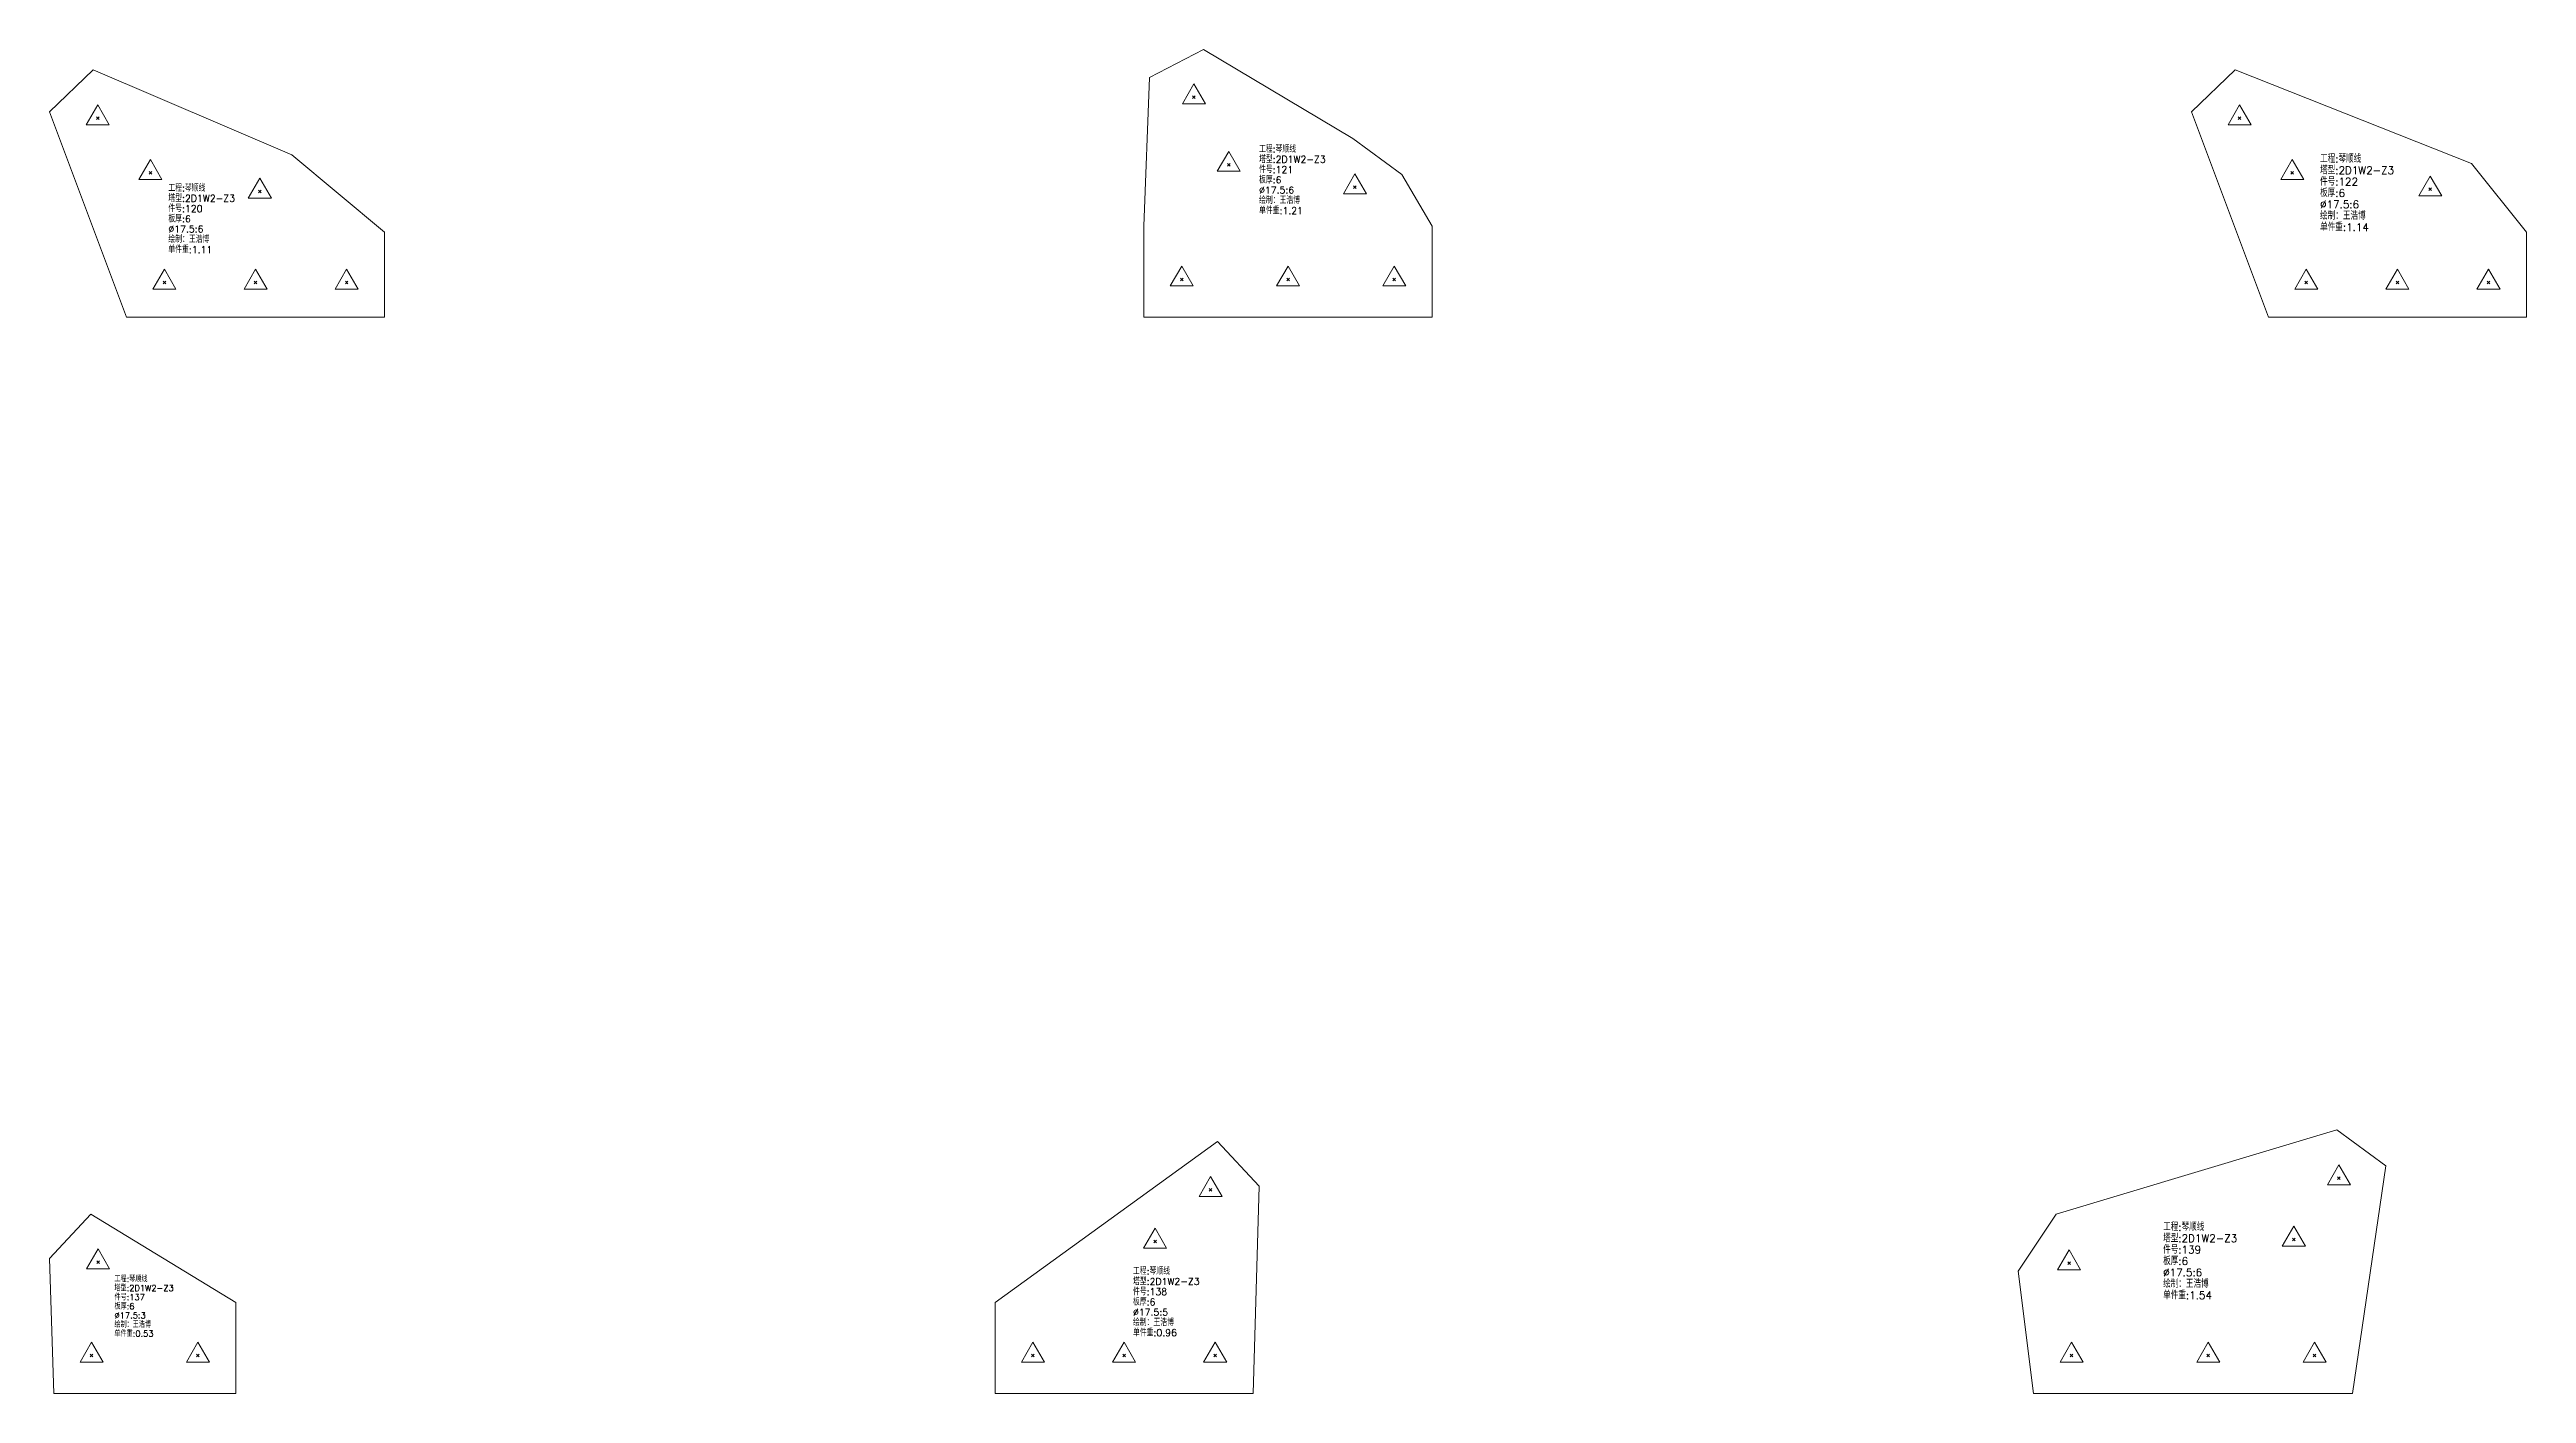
# Model space of a CAD drawing. Extents: x -580 to 8755, y 0 to 14723.
# Drawn here: x 0 to 1631, y 13763 to 14647 of the extents above; entities that cross this region are included whole.
import ezdxf
from ezdxf.enums import TextEntityAlignment as Align

# ---------------------------------------------------------------- set-up
doc = ezdxf.new("R2010")
doc.units = 0
doc.header["$MEASUREMENT"] = 0
doc.layers.add('1', color=7, linetype='CONTINUOUS', lineweight=25)
doc.styles.get("Standard").update_dxf_attribs({"font": 'simplex.shx', "width": 0.7, "height": 3, "bigfont": 'gbhzfs.shx'})

msp = doc.modelspace()

# ---------------------------------------------------------------- linework, layer by layer
at = {"layer": '1', "color": 7, "linetype": 'Continuous', "lineweight": 18}
for p, q in [((28.83666, 14634.18239), (0, 14606.46151)), ((159.6542, 14578.1218), (28.83666, 14634.18239)), ((760.02709, 14647.48631), (724.49086, 14629.12398)), ((858.28827, 14588.8048), (760.02709, 14647.48631)), ((1439.53559, 14634.19155), (1410.69653, 14606.47323)), ((1595.21371, 14572.36006), (1439.53559, 14634.19155)), ((724.49086, 14629.12398), (720.69653, 14531.16127)), ((0, 14606.46151), (50.69653, 14471.16127)), ((1410.69653, 14606.47323), (1461.383, 14471.16127)), ((890.65056, 14565.29589), (858.28827, 14588.8048)), ((220.69653, 14527.16127), (159.6542, 14578.1218)), ((1631.383, 14527.16127), (1595.21371, 14572.36006)), ((910.69653, 14531.16127), (890.65056, 14565.29589)), ((220.69653, 14471.16127), (220.69653, 14527.16127)), ((720.69653, 14531.16127), (720.69653, 14471.16127)), ((910.69653, 14471.16127), (910.69653, 14531.16127)), ((1631.383, 14471.16127), (1631.383, 14527.16127)), ((50.69653, 14471.16127), (220.69653, 14471.16127)), ((720.69653, 14471.16127), (910.69653, 14471.16127)), ((1461.383, 14471.16127), (1631.383, 14471.16127)), ((1506.58889, 13936.19083), (1321.52517, 13880.54881)), ((1538.78099, 13912.44913), (1506.58889, 13936.19083)), ((769.32629, 13928.34774), (622.72075, 13822.50353)), ((796.61763, 13899.10424), (769.32629, 13928.34774)), ((1516.78272, 13762.50353), (1538.78099, 13912.44913)), ((792.72075, 13762.50353), (796.61763, 13899.10424)), ((27.29134, 13880.58789), (0, 13851.34439)), ((122.72075, 13822.50353), (27.29134, 13880.58789)), ((1321.52517, 13880.54881), (1296.61764, 13843.07062)), ((0, 13851.34439), (2.72075, 13762.50353)), ((1296.61764, 13843.07062), (1306.78272, 13762.50353)), ((122.72075, 13762.50353), (122.72075, 13822.50353)), ((622.72075, 13822.50353), (622.72075, 13762.50353)), ((2.72075, 13762.50353), (122.72075, 13762.50353)), ((622.72075, 13762.50353), (792.72075, 13762.50353)), ((1306.78272, 13762.50353), (1516.78272, 13762.50353))]:
    msp.add_line(p, q, dxfattribs=at)
at = {"layer": '1', "color": 7, "linetype": 'Continuous', "lineweight": 13}
for p, q in [((753.73541, 14624.84518), (746.15791, 14611.72018)), ((761.31291, 14611.72018), (753.73541, 14624.84518)), ((31.74388, 14611.04904), (24.16638, 14597.92404)), ((30.86888, 14601.42404), (32.61888, 14603.17404)), ((32.61888, 14601.42404), (30.86888, 14603.17404)), ((39.32138, 14597.92404), (31.74388, 14611.04904)), ((746.15791, 14611.72018), (761.31291, 14611.72018)), ((752.86041, 14615.22018), (754.61041, 14616.97018)), ((754.61041, 14615.22018), (752.86041, 14616.97018)), ((1442.44004, 14611.05801), (1434.86254, 14597.93301)), ((1441.56504, 14601.43301), (1443.31504, 14603.18301)), ((1443.31504, 14601.43301), (1441.56504, 14603.18301)), ((1450.01754, 14597.93301), (1442.44004, 14611.05801)), ((24.16638, 14597.92404), (39.32138, 14597.92404)), ((1434.86254, 14597.93301), (1450.01754, 14597.93301)), ((66.39498, 14575.00322), (58.81748, 14561.87822)), ((73.97248, 14561.87822), (66.39498, 14575.00322)), ((776.68828, 14580.42524), (769.11078, 14567.30024)), ((775.81328, 14570.80024), (777.56328, 14572.55024)), ((777.56328, 14570.80024), (775.81328, 14572.55024)), ((784.26578, 14567.30024), (776.68828, 14580.42524)), ((1477.08801, 14575.00925), (1469.51051, 14561.88425)), ((1484.66551, 14561.88425), (1477.08801, 14575.00925)), ((58.81748, 14561.87822), (73.97248, 14561.87822)), ((65.51998, 14565.37822), (67.26998, 14567.12822)), ((67.26998, 14565.37822), (65.51998, 14567.12822)), ((138.50566, 14562.83563), (130.92816, 14549.71063)), ((137.63066, 14553.21063), (139.38066, 14554.96063)), ((139.38066, 14553.21063), (137.63066, 14554.96063)), ((146.08316, 14549.71063), (138.50566, 14562.83563)), ((769.11078, 14567.30024), (784.26578, 14567.30024)), ((859.77619, 14565.57397), (852.19869, 14552.44897)), ((852.19869, 14552.44897), (867.35369, 14552.44897)), ((858.90119, 14555.94897), (860.65119, 14557.69897)), ((860.65119, 14555.94897), (858.90119, 14557.69897)), ((867.35369, 14552.44897), (859.77619, 14565.57397)), ((1469.51051, 14561.88425), (1484.66551, 14561.88425)), ((1476.21301, 14565.38425), (1477.96301, 14567.13425)), ((1477.96301, 14565.38425), (1476.21301, 14567.13425)), ((1568.02971, 14564.19764), (1560.45221, 14551.07264)), ((1567.15471, 14554.57264), (1568.90471, 14556.32264)), ((1568.90471, 14554.57264), (1567.15471, 14556.32264)), ((1575.60721, 14551.07264), (1568.02971, 14564.19764)), ((130.92816, 14549.71063), (146.08316, 14549.71063)), ((1560.45221, 14551.07264), (1575.60721, 14551.07264)), ((745.69653, 14504.91127), (738.11903, 14491.78627)), ((753.27403, 14491.78627), (745.69653, 14504.91127)), ((815.69653, 14504.91127), (808.11903, 14491.78627)), ((823.27403, 14491.78627), (815.69653, 14504.91127)), ((885.69653, 14504.91127), (878.11903, 14491.78627)), ((893.27403, 14491.78627), (885.69653, 14504.91127)), ((75.69653, 14502.91127), (68.11903, 14489.78627)), ((68.11903, 14489.78627), (83.27403, 14489.78627)), ((74.82153, 14493.28627), (76.57153, 14495.03627)), ((76.57153, 14493.28627), (74.82153, 14495.03627)), ((83.27403, 14489.78627), (75.69653, 14502.91127)), ((135.69653, 14502.91127), (128.11903, 14489.78627)), ((128.11903, 14489.78627), (143.27403, 14489.78627)), ((134.82153, 14493.28627), (136.57153, 14495.03627)), ((136.57153, 14493.28627), (134.82153, 14495.03627)), ((143.27403, 14489.78627), (135.69653, 14502.91127)), ((195.69653, 14502.91127), (188.11903, 14489.78627)), ((188.11903, 14489.78627), (203.27403, 14489.78627)), ((194.82153, 14493.28627), (196.57153, 14495.03627)), ((196.57153, 14493.28627), (194.82153, 14495.03627)), ((203.27403, 14489.78627), (195.69653, 14502.91127)), ((738.11903, 14491.78627), (753.27403, 14491.78627)), ((744.82153, 14495.28627), (746.57153, 14497.03627)), ((746.57153, 14495.28627), (744.82153, 14497.03627)), ((808.11903, 14491.78627), (823.27403, 14491.78627)), ((814.82153, 14495.28627), (816.57153, 14497.03627)), ((816.57153, 14495.28627), (814.82153, 14497.03627)), ((878.11903, 14491.78627), (893.27403, 14491.78627)), ((884.82153, 14495.28627), (886.57153, 14497.03627)), ((886.57153, 14495.28627), (884.82153, 14497.03627)), ((1486.383, 14502.91127), (1478.8055, 14489.78627)), ((1478.8055, 14489.78627), (1493.9605, 14489.78627)), ((1485.508, 14493.28627), (1487.258, 14495.03627)), ((1487.258, 14493.28627), (1485.508, 14495.03627)), ((1493.9605, 14489.78627), (1486.383, 14502.91127)), ((1546.383, 14502.91127), (1538.8055, 14489.78627)), ((1538.8055, 14489.78627), (1553.9605, 14489.78627)), ((1545.508, 14493.28627), (1547.258, 14495.03627)), ((1547.258, 14493.28627), (1545.508, 14495.03627)), ((1553.9605, 14489.78627), (1546.383, 14502.91127)), ((1606.383, 14502.91127), (1598.8055, 14489.78627)), ((1598.8055, 14489.78627), (1613.9605, 14489.78627)), ((1605.508, 14493.28627), (1607.258, 14495.03627)), ((1607.258, 14493.28627), (1605.508, 14495.03627)), ((1613.9605, 14489.78627), (1606.383, 14502.91127)), ((764.69478, 13905.4189), (757.11728, 13892.2939)), ((772.27228, 13892.2939), (764.69478, 13905.4189)), ((1507.84638, 13912.94991), (1500.26888, 13899.82491)), ((1500.26888, 13899.82491), (1515.42388, 13899.82491)), ((1506.97138, 13903.32491), (1508.72138, 13905.07491)), ((1508.72138, 13903.32491), (1506.97138, 13905.07491)), ((1515.42388, 13899.82491), (1507.84638, 13912.94991)), ((757.11728, 13892.2939), (772.27228, 13892.2939)), ((763.81978, 13895.7939), (765.56978, 13897.5439)), ((765.56978, 13895.7939), (763.81978, 13897.5439)), ((728.14039, 13871.30472), (720.56289, 13858.17972)), ((735.71789, 13858.17972), (728.14039, 13871.30472)), ((1478.16926, 13872.70978), (1470.59176, 13859.58478)), ((1485.74676, 13859.58478), (1478.16926, 13872.70978)), ((31.92286, 13857.65905), (24.34536, 13844.53405)), ((39.50036, 13844.53405), (31.92286, 13857.65905)), ((720.56289, 13858.17972), (735.71789, 13858.17972)), ((727.26539, 13861.67972), (729.01539, 13863.42972)), ((729.01539, 13861.67972), (727.26539, 13863.42972)), ((1330.16937, 13857.13862), (1322.59187, 13844.01362)), ((1337.74687, 13844.01362), (1330.16937, 13857.13862)), ((1470.59176, 13859.58478), (1485.74676, 13859.58478)), ((1477.29426, 13863.08478), (1479.04426, 13864.83478)), ((1479.04426, 13863.08478), (1477.29426, 13864.83478)), ((24.34536, 13844.53405), (39.50036, 13844.53405)), ((31.04786, 13848.03405), (32.79786, 13849.78405)), ((32.79786, 13848.03405), (31.04786, 13849.78405)), ((1322.59187, 13844.01362), (1337.74687, 13844.01362)), ((1329.29437, 13847.51362), (1331.04437, 13849.26362)), ((1331.04437, 13847.51362), (1329.29437, 13849.26362)), ((27.72075, 13796.25353), (20.14325, 13783.12853)), ((26.84575, 13786.62853), (28.59575, 13788.37853)), ((28.59575, 13786.62853), (26.84575, 13788.37853)), ((35.29825, 13783.12853), (27.72075, 13796.25353)), ((97.72075, 13796.25353), (90.14325, 13783.12853)), ((96.84575, 13786.62853), (98.59575, 13788.37853)), ((98.59575, 13786.62853), (96.84575, 13788.37853)), ((105.29825, 13783.12853), (97.72075, 13796.25353)), ((647.72075, 13796.25353), (640.14325, 13783.12853)), ((646.84575, 13786.62853), (648.59575, 13788.37853)), ((648.59575, 13786.62853), (646.84575, 13788.37853)), ((655.29825, 13783.12853), (647.72075, 13796.25353)), ((707.72075, 13796.25353), (700.14325, 13783.12853)), ((706.84575, 13786.62853), (708.59575, 13788.37853)), ((708.59575, 13786.62853), (706.84575, 13788.37853)), ((715.29825, 13783.12853), (707.72075, 13796.25353)), ((767.72075, 13796.25353), (760.14325, 13783.12853)), ((766.84575, 13786.62853), (768.59575, 13788.37853)), ((768.59575, 13786.62853), (766.84575, 13788.37853)), ((775.29825, 13783.12853), (767.72075, 13796.25353)), ((1331.78272, 13796.25353), (1324.20522, 13783.12853)), ((1330.90772, 13786.62853), (1332.65772, 13788.37853)), ((1332.65772, 13786.62853), (1330.90772, 13788.37853)), ((1339.36022, 13783.12853), (1331.78272, 13796.25353)), ((1421.78272, 13796.25353), (1414.20522, 13783.12853)), ((1420.90772, 13786.62853), (1422.65772, 13788.37853)), ((1422.65772, 13786.62853), (1420.90772, 13788.37853)), ((1429.36022, 13783.12853), (1421.78272, 13796.25353)), ((1491.78272, 13796.25353), (1484.20522, 13783.12853)), ((1490.90772, 13786.62853), (1492.65772, 13788.37853)), ((1492.65772, 13786.62853), (1490.90772, 13788.37853)), ((1499.36022, 13783.12853), (1491.78272, 13796.25353)), ((20.14325, 13783.12853), (35.29825, 13783.12853)), ((90.14325, 13783.12853), (105.29825, 13783.12853)), ((640.14325, 13783.12853), (655.29825, 13783.12853)), ((700.14325, 13783.12853), (715.29825, 13783.12853)), ((760.14325, 13783.12853), (775.29825, 13783.12853)), ((1324.20522, 13783.12853), (1339.36022, 13783.12853)), ((1414.20522, 13783.12853), (1429.36022, 13783.12853)), ((1484.20522, 13783.12853), (1499.36022, 13783.12853))]:
    msp.add_line(p, q, dxfattribs=at)

# ---------------------------------------------------------------- texts
at = {"layer": '1', "color": 7, "linetype": 'Continuous', "lineweight": 18}
for s, height, p in [('工程:琴顺线', 4.5, (796.61036, 14578.308)), ('件号:121', 4.5, (796.61036, 14564.808)), ('塔型:2D1W2-Z3', 4.5, (796.61036, 14571.558)), ('塔型:2D1W2-Z3', 5, (1495.44402, 14563.9922)), ('工程:琴顺线', 5, (1495.44402, 14571.4922)), ('塔型:2D1W2-Z3', 4.5, (78.2621, 14545.90604)), ('工程:琴顺线', 4.5, (78.2621, 14552.65604)), ('板厚:6', 4.5, (796.61036, 14558.058)), ('%%c17.5:6', 4.5, (796.61036, 14551.308)), ('件号:122', 5, (1495.44402, 14556.4922)), ('板厚:6', 5, (1495.44402, 14548.9922)), ('件号:120', 4.5, (78.2621, 14539.15604)), ('板厚:6', 4.5, (78.2621, 14532.40604)), ('绘制：王浩博', 4.5, (796.61036, 14544.558)), ('单件重:1.21', 4.5, (796.61036, 14537.808)), ('绘制：王浩博', 5, (1495.44402, 14533.9922)), ('%%c17.5:6', 5, (1495.44402, 14541.4922)), ('绘制：王浩博', 4.5, (78.2621, 14518.90604)), ('%%c17.5:6', 4.5, (78.2621, 14525.65604)), ('单件重:1.14', 5, (1495.44402, 14526.4922)), ('单件重:1.11', 4.5, (78.2621, 14512.15604)), ('塔型:2D1W2-Z3', 5, (1392.10357, 13860.66297)), ('工程:琴顺线', 5, (1392.10357, 13868.16297)), ('件号:139', 5, (1392.10357, 13853.16297)), ('板厚:6', 5, (1392.10357, 13845.66297)), ('塔型:2D1W2-Z3', 4, (42.78378, 13828.69834)), ('工程:琴顺线', 4, (42.78378, 13834.69834)), ('塔型:2D1W2-Z3', 4.5, (713.58303, 13832.65985)), ('工程:琴顺线', 4.5, (713.58303, 13839.40985)), ('绘制：王浩博', 5, (1392.10357, 13830.66297)), ('%%c17.5:6', 5, (1392.10357, 13838.16297)), ('件号:137', 4, (42.78378, 13822.69834)), ('板厚:6', 4, (42.78378, 13816.69834)), ('件号:138', 4.5, (713.58303, 13825.90985)), ('板厚:6', 4.5, (713.58303, 13819.15985)), ('%%c17.5:5', 4.5, (713.58303, 13812.40985)), ('单件重:1.54', 5, (1392.10357, 13823.16297)), ('绘制：王浩博', 4, (42.78378, 13804.69834)), ('单件重:0.53', 4, (42.78378, 13798.69834)), ('%%c17.5:3', 4, (42.78378, 13810.69834)), ('绘制：王浩博', 4.5, (713.58303, 13805.65985)), ('单件重:0.96', 4.5, (713.58303, 13798.90985))]:
    msp.add_text(s, height=height, dxfattribs=at).set_placement(p, align=Align.BOTTOM_LEFT)

doc.saveas('drawing.dxf')
